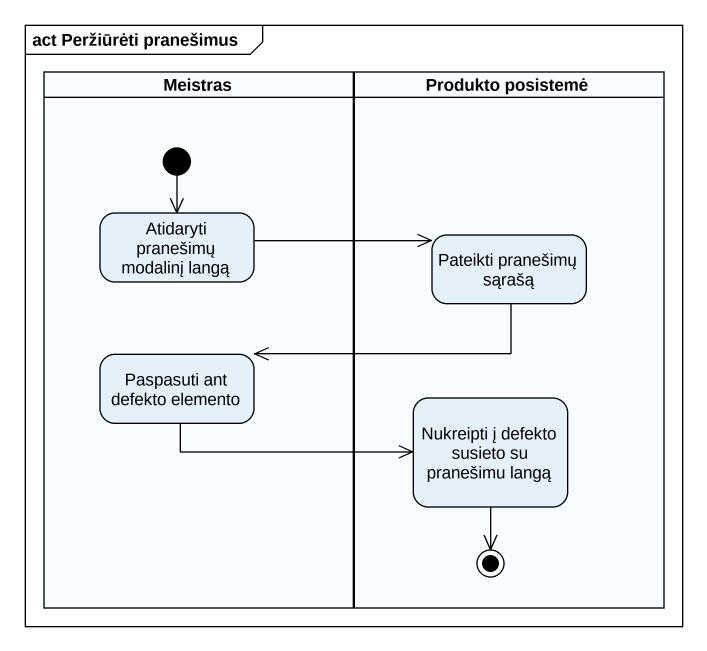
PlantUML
@startuml
mainframe act Peržiūrėti pranešimus
hide empty description
state Meistras <<partition>> {
  state "Atidaryti pranešimų modalinį langą" as Atidaryti_pranešimų
  state "Paspasuti ant defekto elemento" as Paspasuti_ant_defekto
  [*] --> Atidaryti_pranešimų
}
state "Produkto posistemė" as Produkto_posistemė <<partition>> {
  state "Pateikti pranešimų sąrašą" as Pateikti_pranešimų_sąrašą
  state "Nukreipti į defekto susieto su pranešimu langą" as Nukreipti_į_defekto_susieto
  Nukreipti_į_defekto_susieto --> [*]
}
Atidaryti_pranešimų -right-> Pateikti_pranešimų_sąrašą
Pateikti_pranešimų_sąrašą -left-> Paspasuti_ant_defekto
Paspasuti_ant_defekto -right-> Nukreipti_į_defekto_susieto
@enduml
